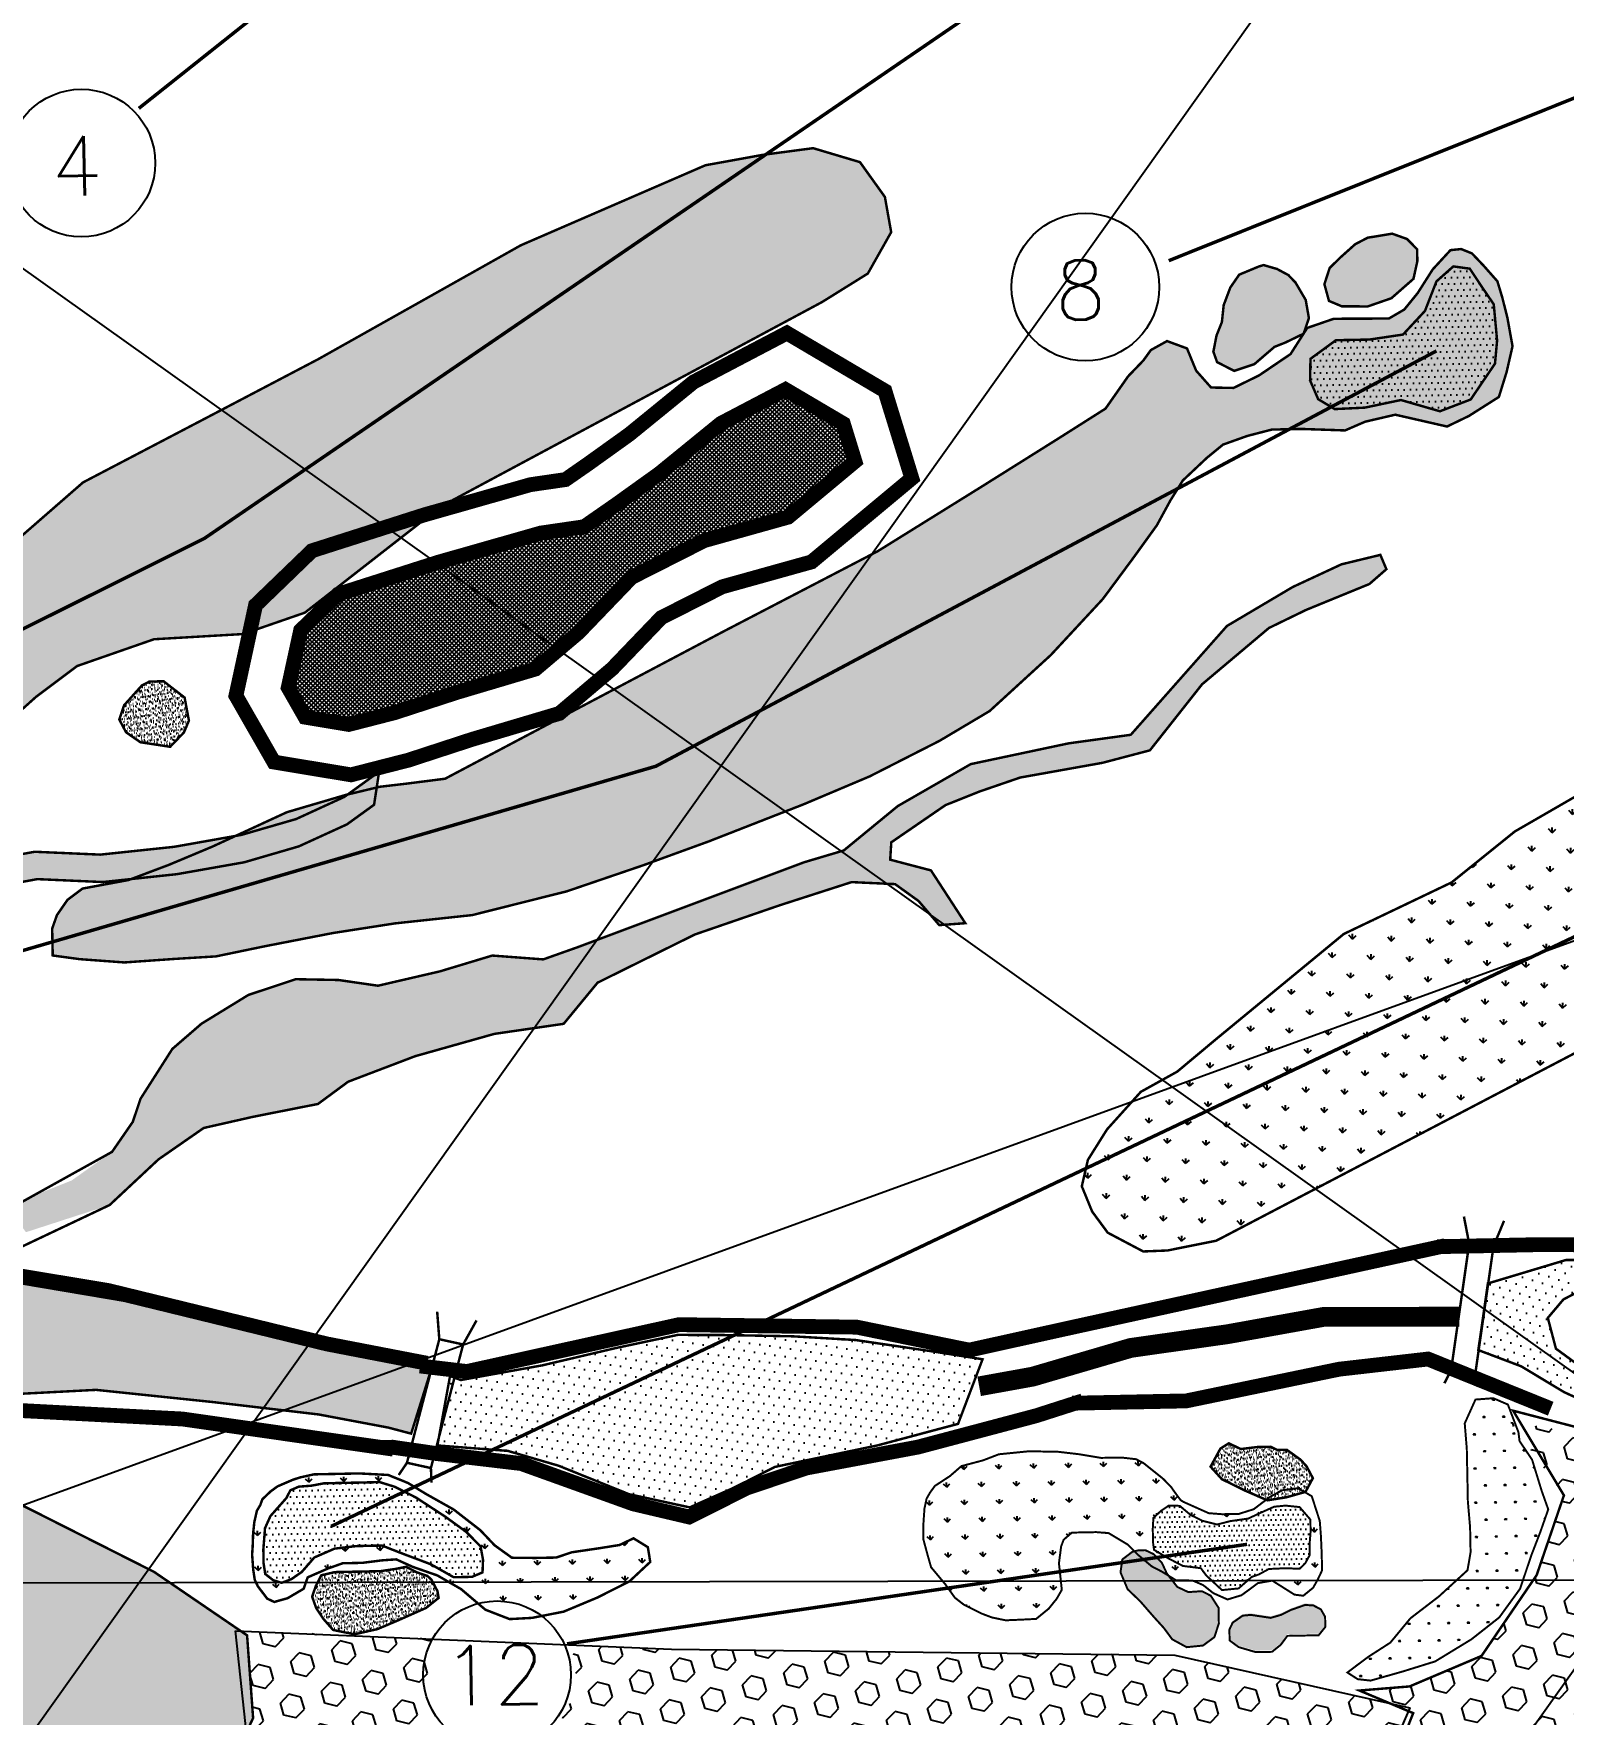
# Model space of a CAD drawing. Header units: millimetres. Extents: x -223 to 5526, y -1450 to 1963.
# Drawn here: x 477.8 to 728.7, y -119.1 to 156.6 of the extents above; entities that cross this region are included whole.
import ezdxf

# ---------------------------------------------------------------- set-up
doc = ezdxf.new("R2010")
doc.units = ezdxf.units.MM
doc.header["$MEASUREMENT"] = 0
doc.layers.get('0').update_dxf_attribs({"linetype": 'CONTINUOUS'})
for name, color, linetype in [('bunkers', 40, 'CONTINUOUS'), ('DETAIL', 252, 'CONTINUOUS'), ('greens', 93, 'CONTINUOUS'), ('LO-GRID', 252, 'CONTINUOUS'), ('natural bed area', 30, 'CONTINUOUS'), ('Ponds', 4, 'CONTINUOUS'), ('Spray free zones', 191, 'CONTINUOUS'), ('Stream', 4, 'CONTINUOUS'), ('Text', 5, 'CONTINUOUS'), ('wetland area', 171, 'CONTINUOUS'), ('Wooden area', 107, 'CONTINUOUS')]:
    doc.layers.add(name, color=color, linetype=linetype)
doc.styles.add('ROMANS', font='romans.shx')
picture_1 = doc.add_image_def('image3.jpg', size_in_pixel=(1700, 2338))
picture_2 = doc.add_image_def('image6.jpg', size_in_pixel=(1700, 2338))
picture_3 = doc.add_image_def('image7.jpg', size_in_pixel=(1700, 2338))
pattern_1 = [(46.16293, (0.1475, -74.559), (-2.529933, 2.429262), [2.025, -4.05]), (166.16293, (0.1475, -74.559), (-0.838837, -3.405617), [2.025, -4.05]), (106.16293, (1.55, -73.0985), (-3.36877, -0.976355), [2.025, -4.05])]

msp = doc.modelspace()

# ---------------------------------------------------------------- hatches: boundary and pattern name
at = {"layer": 'bunkers'}
h = msp.add_hatch(dxfattribs=at)
h.set_pattern_fill('AR-SAND', color=256, scale=0.405, angle=1.1629, style=0)
h.set_pattern_definition([(38.66293, (115.74444, -274.2234), (-0.0413449, 0.7796851), [0, -0.6156, 0, -0.6885, 0, -0.658125]), (8.66293, (115.7444, -274.2234), (0.6934148, 1.1572807), [0, -0.3321, 0, -0.55485, 0, -0.212625]), (328.66293, (115.2464, -274.2335), (1.26092116, 0.0278887), [0, -0.2025, 0, -0.729, 0, -0.95175]), (318.66293, (115.2464, -274.2335), (1.2100163, 0.3800948), [0, -0.10125, 0, -0.4779, 0, -0.54675])])
h.paths.add_polyline_path([(683.17, 105.96), (686.13, 107.4), (687, 109.95), (686.48, 112.93), (684.81, 115.78), (683.63, 117.02), (681.77, 118.02), (679.57, 118.66), (678.77, 118.42), (675.57, 117.09), (674.11, 114.98), (673.02, 112.08), (672.73, 109.32), (671.85, 107.11), (671.33, 104.45), (671.94, 102.74), (674.74, 101.3), (678.05, 102.4), (681.34, 105.23)])
h.paths.add_polyline_path([(694.59, 122.08), (692.22, 119.96), (690.41, 118.19), (689.54, 115.53), (690.29, 112.78), (692.38, 111.9), (696.64, 111.87), (700.53, 113.22), (704.15, 116.4), (704.79, 119.29), (704.75, 121.25), (703.1, 122.94), (700.66, 123.81), (696.64, 123.15)])
h = msp.add_hatch(dxfattribs=at)
h.set_pattern_fill('AR-SAND', color=256, scale=0.405, angle=1.1629, style=0)
h.set_pattern_definition([(38.66293, (85.2839, -315.464), (-0.0413449, 0.7796851), [0, -0.6156, 0, -0.6885, 0, -0.658125]), (8.66293, (85.2839, -315.464), (0.6934148, 1.1572807), [0, -0.3321, 0, -0.55485, 0, -0.212625]), (328.66293, (84.7858, -315.4741), (1.26092116, 0.0278887), [0, -0.2025, 0, -0.729, 0, -0.95175]), (318.66293, (84.7858, -315.4741), (1.2100163, 0.3800948), [0, -0.10125, 0, -0.4779, 0, -0.54675])])
h.paths.add_polyline_path([(502.58, 47.7), (499.14, 50.37), (496.82, 50.33), (495.56, 49.67), (492.66, 46.44), (491.87, 44.1), (492.97, 42.01), (495.33, 40.37), (500.21, 39.62), (502.48, 41.99), (503.29, 43.91)])
h = msp.add_hatch(dxfattribs=at)
h.set_pattern_fill('AR-SAND', color=256, scale=0.405, angle=1.1629, style=0)
h.set_pattern_definition([(38.66293, (63.8489, -293.51415), (-0.0413449, 0.7796851), [0, -0.6156, 0, -0.6885, 0, -0.658125]), (8.66293, (63.8489, -293.5141), (0.6934148, 1.1572807), [0, -0.3321, 0, -0.55485, 0, -0.212625]), (328.66293, (63.3509, -293.52426), (1.26092116, 0.0278887), [0, -0.2025, 0, -0.729, 0, -0.95175]), (318.66293, (63.3509, -293.5243), (1.2100163, 0.3800948), [0, -0.10125, 0, -0.4779, 0, -0.54675])])
h.paths.add_polyline_path([(680.19, -84.01), (683.25, -83.53), (686.44, -82.63), (687.65, -80.38), (686.63, -78.45), (685.63, -77.35), (683.37, -75.72), (681.83, -75.76), (680.71, -75.22), (678.61, -75.26), (675.83, -75.6), (673.86, -74.66), (672.48, -75.53), (670.87, -78.49), (672.72, -80.54), (676.53, -82.42)])
h = msp.add_hatch(dxfattribs=at)
h.set_pattern_fill('AR-SAND', color=256, scale=0.324, angle=1.1629, style=0)
h.set_pattern_definition([(38.66293, (186.3752, -253.15573), (-0.03307594, 0.6237481), [0, -0.49248, 0, -0.5508, 0, -0.5265]), (8.66293, (186.3752, -253.1557), (0.5547318, 0.9258246), [0, -0.26568, 0, -0.44388, 0, -0.1701]), (328.66293, (185.97677, -253.1638), (1.0087369, 0.02231095), [0, -0.162, 0, -0.5832, 0, -0.7614]), (318.66293, (185.9768, -253.1638), (0.968013, 0.3040758), [0, -0.081, 0, -0.38232, 0, -0.4374])])
h.paths.add_polyline_path([(667.22, -99.07), (665.41, -98.22), (663.7, -96.02), (662.88, -94.26), (661.51, -92.83), (660.16, -92.19), (659.04, -92.21), (658.04, -92.46), (656.39, -93.72), (656.1, -95.84), (657.27, -98.61), (659.32, -100.57), (661.61, -103.2), (663.21, -104.96), (664.58, -106.82), (666.95, -108.11), (669.63, -107.84), (671.5, -106.46), (672.23, -104.21), (672.18, -101.65), (670.91, -99.67), (669.45, -98.92)])
h.paths.add_polyline_path([(682.36, -102.56), (680.69, -103.04), (677.45, -102.55), (676.11, -102.69), (674.46, -103.83), (673.92, -104.96), (673.96, -106.74), (675.43, -107.83), (678.24, -108.67), (680.92, -108.61), (682.35, -107.47), (683.43, -105.99), (685.55, -105.95), (688.57, -105.89), (689.65, -104.53), (689.62, -102.86), (688.93, -101.65), (687.68, -101), (686.34, -100.92), (684.02, -101.75)])
h = msp.add_hatch(dxfattribs=at)
h.set_pattern_fill('AR-SAND', color=256, scale=0.405, angle=1.1629, style=0)
h.set_pattern_definition([(38.66293, (64.9398, -312.2219), (-0.0413449, 0.7796851), [0, -0.6156, 0, -0.6885, 0, -0.658125]), (8.66293, (64.9398, -312.2219), (0.6934148, 1.1572807), [0, -0.3321, 0, -0.55485, 0, -0.212625]), (328.66293, (64.4417, -312.232), (1.2609212, 0.0278887), [0, -0.2025, 0, -0.729, 0, -0.95175]), (318.66293, (64.4417, -312.232), (1.2100163, 0.3800948), [0, -0.10125, 0, -0.4779, 0, -0.54675])])
h.paths.add_polyline_path([(537.36, -103.81), (542.22, -101.65), (544.25, -100.03), (544.07, -98.93), (543.08, -97.05), (542.43, -96.43), (540.68, -95.83), (538.92, -94.92), (537.18, -95.27), (534.66, -95.64), (530.54, -95.72), (527.22, -95.79), (525.01, -96.31), (524.1, -98.07), (523.5, -99.82), (524.17, -101.7), (525.31, -103.42), (526.94, -105.28), (530.43, -106), (534.22, -105.14)])
at = {"layer": 'greens'}
h = msp.add_hatch(dxfattribs=at)
h.set_pattern_fill('GRASS', color=256, scale=4.05, angle=1.1629, style=0)
h.set_pattern_definition([(91.16293, (85.284, -315.464), (-2.921315, 2.805071), [0.759375, -4.96819]), (46.1629, (85.284, -315.464), (-2.921315, 2.80507), [0.759375, -3.290625]), (136.1629, (85.284, -315.464), (-2.80507, -2.921315), [0.759375, -3.290625])])
h.paths.add_polyline_path([(261.16, -38.37), (258.98, -37.5), (255, -35.98), (251.94, -35.63), (249.38, -35.75), (247.46, -36.9), (245.36, -38.81), (244.98, -44.01), (246.44, -51.11), (249.68, -57.41), (254.42, -62.24), (258.65, -64.17), (261.68, -64.18), (265.51, -61.7), (269.24, -57.59), (272.73, -49.76), (274.51, -41.74), (277.17, -33.9), (283.17, -28.19), (294.29, -25.17), (300.2, -23.31), (311.37, -22.73), (323.3, -20.86), (344.6, -15.08), (364.01, -3.98), (389.7, 5.46), (412.67, 17.07), (434.05, 19.29), (450.93, 23.2), (457.02, 29.99), (470.32, 40.74), (478.17, 47.78), (484.97, 52.88), (497.57, 57.27), (512.17, 58.12), (522.31, 61.63), (544.74, 79.12), (607.14, 112.59), (614.65, 117.27), (618.48, 124.06), (617.45, 129.84), (613.36, 135.55), (605.68, 137.84), (597.45, 136.75), (588.02, 135.04), (557.74, 121.91), (524.52, 103.23), (506.99, 94.03), (485.92, 83), (460.28, 60.63), (448.64, 47.74), (434.52, 44), (418.35, 46.74), (410.95, 51.96), (403.65, 52.58), (378.62, 37.88), (353.15, 19.66), (334.08, 8.93), (319.14, -2.75), (303.64, -10.65), (290.94, -15.88), (280.99, -16.8), (276.13, -16.62), (272.13, -17.42), (269.06, -23.34), (269.59, -28.88), (269.76, -31.95), (268.66, -35.33), (266.25, -37.7), (262.9, -37.77)])
h = msp.add_hatch(dxfattribs=at)
h.set_pattern_fill('GRASS', color=256, scale=4.05, angle=1.1629, style=0)
h.set_pattern_definition([(91.16293, (115.7444, -274.2234), (-2.921315, 2.805071), [0.759375, -4.96819]), (46.1629, (115.7444, -274.2234), (-2.921315, 2.80507), [0.759375, -3.290625]), (136.1629, (115.7444, -274.2234), (-2.80507, -2.921315), [0.759375, -3.290625])])
h.paths.add_polyline_path([(710.22, 121.11), (707.31, 117.95), (704.85, 114.08), (702.64, 111.36), (700.12, 109.89), (691.08, 109.85), (686.73, 108.35), (683.99, 104.06), (678.83, 100.56), (674.63, 98.5), (670.95, 98.57), (668.5, 101.34), (667.01, 104.98), (663.73, 106.19), (661.08, 104.72), (659.84, 103), (657.35, 100.41), (653.64, 95.11), (645.82, 90.15), (633.26, 82.27), (616.24, 71.69), (591.1, 58.61), (545.3, 34.38), (538.85, 33.56), (534.59, 33.06), (528.96, 31.71), (519.36, 28.89), (507.2, 23.27), (499.95, 20.23), (493.38, 17.76), (485.83, 16.36), (483.38, 14.52), (481.64, 12.01), (480.86, 9.79), (480.95, 5.38), (485.37, 4.78), (492.69, 4.24), (500.96, 4.82), (507.71, 5.23), (515.81, 6.91), (526.94, 9.07), (537.11, 10.65), (549.77, 12.01), (565.28, 15.91), (577.74, 20.16), (588.56, 24.1), (604.13, 30.19), (614.98, 34.78), (626.41, 40.6), (634.62, 45.48), (644.67, 54.68), (653.19, 63.86), (658.24, 70.67), (662.05, 75.95), (664.27, 80.02), (666.32, 83.32), (670.27, 87.04), (672.91, 89.2), (676.91, 90.63), (680.92, 91.67), (685.91, 91.77), (692.93, 91.53), (696.22, 92.96), (701.17, 94.11), (705.42, 93.14), (709.66, 92.17), (713.24, 93.9), (718.16, 97.02), (719.43, 101.11), (720.4, 105.35), (719.56, 110.01), (718.73, 113.31), (717.92, 116), (715.65, 118.57), (713.74, 120.58), (711.96, 121.29)])
h = msp.add_hatch(dxfattribs=at)
h.set_pattern_fill('DOTS', color=256, scale=16.2, angle=1.1629, style=0)
h.set_pattern_definition([(1.16293, (115.7444, -274.2234), (0.4855965, 1.022566), [0, -1.0125])])
h.paths.add_polyline_path([(702.44, 107.26), (696.94, 106.44), (691.43, 106.33), (687.26, 103.28), (687.19, 99.74), (688.52, 96.66), (691.24, 95.03), (696.18, 95.27), (702.09, 96.52), (708.49, 94.67), (713.54, 96.61), (717.52, 102.48), (717.87, 106.3), (717.32, 112.22), (715.43, 115), (713.39, 118.07), (710.69, 118.44), (707.92, 115.98), (706.04, 111.14)])
h = msp.add_hatch(dxfattribs=at)
h.set_pattern_fill('GRASS', color=256, scale=4.5, angle=-2.9107, style=0)
h.set_pattern_definition([(87.08934, (63.8343, -294.4242), (-3.016298, 3.339453), [0.84375, -5.52021]), (42.08934, (63.8343, -294.424), (-3.016298, 3.339453), [0.84375, -3.65625]), (132.08934, (63.8343, -294.424), (-3.339453, -3.016298), [0.84375, -3.65625])])
h.paths.add_polyline_path([(738.38, 35.89), (720.78, 25.73), (710.41, 17.37), (692.72, 8.91), (671.83, -8.3), (665.41, -13.67), (659.43, -16.99), (653.89, -23.15), (650.75, -28.15), (649.75, -32.49), (651.45, -36.64), (654, -40.1), (659.83, -43.18), (663.82, -43.02), (671.82, -41.41), (739.7, -5.89), (748.23, -0.51), (758.95, 7.46), (768.97, 15.63), (779.02, 27.85), (790.22, 43.03), (804.91, 70.74), (810.51, 82.06), (811.47, 91.95), (809.37, 98.77), (806.9, 103.34), (802.04, 106.12), (794.76, 105.48), (788.93, 101.02), (782.68, 92.7), (761.48, 59.25), (753.08, 51.87), (745.85, 43.25)])
h = msp.add_hatch(dxfattribs=at)
h.set_pattern_fill('GRASS', color=256, scale=4.05, angle=1.1629, style=0)
h.set_pattern_definition([(91.16293, (0.1475, -74.5592), (-2.921315, 2.805071), [0.759375, -4.96819]), (46.1629, (0.1475, -74.559), (-2.921315, 2.80507), [0.759375, -3.290625]), (136.1629, (0.1475, -74.559), (-2.80507, -2.921315), [0.759375, -3.290625])])
h.paths.add_polyline_path([(661.39, -88.7), (661.49, -86.9), (662.76, -85.72), (663.97, -84.91), (665.34, -84.88), (665.85, -84.95), (667.6, -86.42), (669.56, -87.38), (671.94, -87.98), (674.09, -87.43), (677.03, -87.01), (679.45, -85.89), (681.3, -85.06), (683.17, -84.88), (685.47, -85.12), (687.24, -87.17), (687.28, -89.11), (687.11, -91.26), (687.14, -92.99), (686.38, -94.37), (685.46, -95.25), (683.23, -95.15), (680.43, -95.28), (678.8, -96.17), (677.65, -96.56), (675.46, -98.47), (672.74, -98.74), (670.17, -96.35), (669.28, -95.15), (666.33, -94.78), (663.93, -93.53), (662.47, -92.66), (661.44, -92.76), (662.88, -94.26), (663.7, -96.02), (663.97, -96.38), (665.24, -97.15), (667.91, -97.17), (669.65, -97.92), (671.33, -99.25), (673.65, -100.28), (675.94, -99.59), (677.35, -98.56), (678.63, -97.6), (680.99, -97.19), (684.64, -99.49), (686.08, -99.67), (687.7, -98.35), (688.47, -96.97), (689.16, -95.51), (689.1, -92.79), (688.97, -89.84), (688.78, -87.4), (688.09, -85.26), (687.47, -83.34), (686.32, -82.66), (683.25, -83.53), (680.19, -84.01), (679.98, -83.92), (677.95, -85.47), (675.52, -86.24), (672.72, -86.29), (670.56, -86.12), (666.42, -84.27), (665.98, -84), (665.32, -83.13), (664.38, -81.81), (663.11, -80.5), (661.75, -79.4), (659.88, -77.91), (658.67, -77.27), (656.24, -76.99), (652.87, -77.05), (649.38, -76.46), (645.79, -76.04), (641.04, -75.97), (636.14, -76.46), (633.57, -77.45), (630, -78.4), (628.11, -80.04), (625.65, -81.65), (624.83, -82.78), (624.29, -83.74), (623.94, -85.36), (623.77, -87.82), (623.77, -90.45), (624.43, -92.89), (625.03, -95), (626.09, -96.27), (646.01, -94.29), (646.36, -91.57), (646.77, -90.48), (648.12, -89.31), (650.2, -89.27), (652.14, -89.23), (654.16, -89.4), (657.29, -91.28), (658.38, -92.38), (659.04, -92.21), (660.16, -92.19), (661.37, -92.77), (662.47, -92.66), (661.6, -92.14), (661.43, -90.92)])
h.paths.add_polyline_path([(645.62, -100.18), (646.47, -98.7), (646, -94.29), (626.09, -96.27), (627.32, -97.74), (628.93, -99.99), (630.41, -101.14), (633.28, -102.58), (635.03, -103.24), (637.26, -103.7), (639.85, -103.59), (642.26, -103.47), (644.32, -101.79)])
h = msp.add_hatch(dxfattribs=at)
h.set_pattern_fill('GRASS', color=256, scale=4.05, angle=1.163, style=0)
h.paths.add_polyline_path([(578.96, -94.12), (578.57, -91.7), (576.22, -90.25), (573.93, -91.34), (570.7, -91.86), (566.08, -92.54), (563.55, -93.4), (560.08, -93.47), (556.26, -93.43), (553.44, -91.4), (551.08, -88.91), (546.73, -85.53), (542.16, -82.96), (540.28, -81.81), (538.62, -82.59), (540.56, -83.57), (545.36, -86.71), (548.77, -89.19), (551.13, -91.57), (551.53, -93.76), (551.45, -95.84), (549.73, -96.57), (546.72, -96.63), (542.98, -94.51), (538.31, -92.75), (534.93, -91.43), (530.76, -91.52), (527.18, -91.94), (523.86, -93.39), (521.13, -96.55), (517.93, -97.76), (515.81, -96.1), (515.54, -94.37), (515.5, -92.06), (515.77, -88.58), (516.66, -86.6), (519.26, -83.66), (520.2, -81.85), (523.39, -81.61), (525.46, -81.22), (528.35, -81.16), (531.13, -81.1), (534.6, -81.03), (537.05, -81.79), (538.62, -82.59), (540.28, -81.81), (539.23, -81.17), (535.97, -79.85), (531.22, -79.6), (526.94, -79.69), (523.81, -79.75), (521.51, -80.26), (520.36, -80.63), (517.83, -81.72), (516.69, -82.55), (515.33, -83.85), (515, -84.78), (514.44, -85.72), (514.02, -87.58), (513.82, -89.43), (513.75, -91.52), (513.66, -92.91), (513.83, -95.33), (514.09, -97.06), (514.58, -98.09), (516.12, -100.14), (517.29, -100.69), (519.48, -100.07), (522.11, -98.52), (522.77, -96.65), (526.09, -95.2), (528.51, -94.34), (531.75, -94.27), (534.98, -93.86), (537.29, -93.7), (539.98, -94.92), (544.05, -96.34), (547.92, -98.57), (550.72, -100.94, -0.231329), (561.16, -102.99), (564.78, -102.27), (570.28, -99.97), (575.55, -97.31)])
h = msp.add_hatch(dxfattribs=at)
h.set_pattern_fill('DOTS', color=256, scale=16.2, angle=1.1629, style=0)
h.set_pattern_definition([(1.16293, (65.3914, -314.473), (0.4855965, 1.022566), [0, -1.0125])])
h.paths.add_polyline_path([(530.76, -91.52), (534.93, -91.43), (538.31, -92.75), (542.98, -94.51), (546.72, -96.63), (549.73, -96.57), (551.45, -95.84), (551.53, -93.76), (551.13, -91.57), (548.77, -89.19), (545.36, -86.71), (540.56, -83.57), (537.05, -81.79), (534.6, -81.03), (531.13, -81.1), (528.35, -81.16), (525.46, -81.22), (523.39, -81.61), (521.31, -81.77), (519.93, -82.37), (519.26, -83.66), (516.66, -86.6), (515.77, -88.58), (515.5, -92.06), (515.54, -94.37), (515.81, -96.1), (517.1, -97.11), (518.5, -97.55), (520.11, -96.94), (521.82, -95.75), (523.86, -93.39), (527.18, -91.94)])
h = msp.add_hatch(dxfattribs=at)
h.set_pattern_fill('DOTS', color=256, scale=12.96, angle=1.1629, style=0)
h.set_pattern_definition([(1.16293, (178.5767, -251.3593), (0.3884772, 0.8180528), [0, -0.81])])
h.paths.add_polyline_path([(669.28, -95.15), (670.17, -96.35), (672.74, -98.74), (675.46, -98.47), (677.65, -96.56), (678.8, -96.17), (680.43, -95.28), (683.23, -95.15), (685.46, -95.25), (686.38, -94.37), (687.14, -92.99), (687.11, -91.26), (687.28, -89.11), (687.24, -87.17), (685.47, -85.12), (683.17, -84.88), (681.3, -85.06), (679.45, -85.89), (677.03, -87.01), (674.09, -87.43), (671.94, -87.98), (669.56, -87.38), (667.6, -86.42), (665.85, -84.95), (665.34, -84.88), (663.97, -84.91), (662.76, -85.72), (661.49, -86.9), (661.39, -88.7), (661.43, -90.92), (661.6, -92.14), (663.93, -93.53), (666.33, -94.78)])
at = {"layer": 'natural bed area'}
h = msp.add_hatch(dxfattribs=at)
h.set_pattern_fill('ANSI37', color=256, scale=4.05, angle=1.1629, style=0)
h.set_pattern_definition([(46.16293, (85.2839, -315.464), (-0.3651643, 0.35063384), []), (136.16293, (85.2839, -315.464), (-0.35063384, -0.3651643), [])])
h.paths.add_polyline_path([(568.13, 75.73), (561.01, 74.69), (544.15, 69.89), (527.75, 64.65), (521.62, 58.73), (519.58, 49.33), (522.35, 44.48), (529.52, 43.29), (537.07, 45.23), (547.26, 48.55), (560.13, 52.38), (567.15, 58.32), (575.89, 67.41), (587.81, 73.45), (601.57, 77.3), (612.54, 86.44), (610.63, 92.64), (601.14, 98.24), (590.55, 92.68), (580.45, 84.45), (573.41, 79.4)])
at = {"layer": 'Ponds'}
h = msp.add_hatch(dxfattribs=at)
h.set_pattern_fill('DOTS', color=256, scale=24.3, angle=46.1629, style=0)
h.set_pattern_definition([(46.16293, (85.2839, -315.464), (-0.569542, 1.599648), [0, -1.51875])])
h.paths.add_polyline_path([(398.84, -42.3), (395.26, -44.17), (392.31, -46.95), (389.08, -51.23), (390.37, -55.72), (394.32, -57.15), (401.95, -61.81), (417.95, -62.69), (435.78, -65.04), (451.17, -65.63), (472.3, -66.71), (488.06, -65.89), (507.23, -67.89), (524.54, -69.92), (536, -72.08), (539.74, -73.07), (542.99, -62.65), (530.71, -59.98), (503.47, -53.1), (475.48, -48.36), (451.74, -43.8), (432.57, -41.53), (420.76, -40.14), (411.16, -39.87), (402.52, -41.45)])
h = msp.add_hatch(dxfattribs=at)
h.set_pattern_fill('DOTS', color=256, scale=24.3, angle=46.1629, style=0)
h.set_pattern_definition([(46.16293, (95.9092, -289.4424), (-0.5695422, 1.599648), [0, -1.51875])])
h.paths.add_polyline_path([(716.36, -48.43), (714.79, -59.36), (721.81, -62.02), (728.86, -66.26), (740.4, -71.57), (752.14, -74.92), (766.71, -75.7), (785.22, -75.87), (793.93, -76.44), (807.66, -78.27), (816.75, -80.77), (824.97, -75.24), (828.67, -69.52), (841.99, -61.95), (849.66, -61.8), (849.46, -51.88), (826.86, -50.31), (802.46, -49), (777.81, -46.34), (756.55, -44.52), (745.72, -44.51), (729.17, -44.58)])
h.paths.add_polyline_path([(728.75, -51.05), (726.19, -54.08), (727.52, -59.13), (731.25, -61.86), (735.79, -61.07), (739.25, -58.72), (744.4, -53.54), (739.59, -49.43), (731.88, -49.41)], flags=16)
h = msp.add_hatch(dxfattribs=at)
h.set_pattern_fill('DOTS', color=256, scale=24.3, angle=55.2211, style=0)
h.set_pattern_definition([(55.2211, (129.8094, -384.925), (-0.8142832, 1.4900318), [0, -1.51875])])
h.paths.add_polyline_path([(546.12, -63.61), (544.05, -75.01), (555.58, -75.9), (563.94, -78.34), (575.49, -83.01), (585.44, -85.17), (592.92, -81.84), (599.41, -78.53), (616.24, -75), (629.45, -71.47), (633.47, -60.87), (625.67, -59.64), (612.63, -57.71), (602.3, -57.1), (591.55, -56.9), (583.47, -56.87), (573.31, -59.03), (561.29, -61.86), (551.56, -63.61), (547.89, -64.28)])
at = {"layer": 'wetland area'}
h = msp.add_hatch(dxfattribs=at)
h.set_pattern_fill('SWAMP', color=256, scale=4.05, angle=1.1629, style=0)
h.set_pattern_definition([(1.16293, (25.5835, -294.553), (1.953398, 3.547779), [0.50625, -3.54375]), (91.16293, (25.8366, -294.5477), (-2.0957674, 3.465582), [0.253125, -6.76168]), (91.16293, (25.8998, -294.5464), (-2.0957674, 3.465582), [0.2025, -6.812306]), (91.16293, (25.7733, -294.549), (-2.0957674, 3.465582), [0.2025, -6.812306]), (61.16293, (25.963, -294.545), (-2.095767, 3.465582), [0.162, -3.888]), (121.16293, (25.71, -294.5503), (-4.049166, -0.082197), [0.162, -3.888])])
h.paths.add_polyline_path([(570.32, 0.92), (586.29, 8.83), (600.2, 13.62), (611.99, 17.42), (619.12, 17.09), (622.97, 14.32), (626.37, 10.36), (630.64, 10.68), (625.01, 19.34), (618.32, 21.1), (618.5, 23.95), (627.4, 30.06), (633.05, 32.31), (639.65, 34.58), (653.13, 36.99), (660.92, 39.04), (669.48, 49.88), (680.45, 59.12), (686.56, 62.09), (696.92, 66.33), (699.71, 68.76), (698.72, 71.11), (692.34, 69.56), (684.35, 65.84), (673.56, 59.45), (657.78, 41.59), (647.6, 40.19), (631.53, 36.78), (619.57, 29.9), (610.7, 22.61), (604.18, 20.67), (567.02, 6.73), (561.41, 4.74), (553.05, 5.37), (544.48, 2.78), (534.3, 0.42), (527.81, 1.36), (520.81, 1.49), (513.05, -1.09), (505.34, -5.82), (500.57, -9.95), (495.35, -18.13), (494.08, -21.92), (490.68, -26.84), (484.04, -31.54), (473.36, -35.8), (476.57, -40.02), (490.29, -35.56), (498.29, -28.08), (505.72, -22.92), (513.84, -21.08), (524.46, -18.98), (529.41, -15.33), (540.41, -11.14), (553.4, -7.48), (564.76, -5.83)])
h = msp.add_hatch(dxfattribs=at)
h.set_pattern_fill('SWAMP', color=256, scale=2.835, angle=1.1629, style=0)
h.set_pattern_definition([(1.16293, (85.2839, -315.464), (1.367379, 2.483445), [0.354375, -2.480625]), (91.16293, (85.461, -315.4604), (-1.4670372, 2.4259074), [0.177188, -4.733177]), (91.16293, (85.5053, -315.4595), (-1.4670372, 2.4259074), [0.14175, -4.768614]), (91.16293, (85.4167, -315.4613), (-1.4670372, 2.4259074), [0.14175, -4.768614]), (61.16293, (85.5496, -315.4586), (-1.467037, 2.425907), [0.1134, -2.7216]), (121.16293, (85.3725, -315.4622), (-2.834416, -0.057538), [0.1134, -2.7216])])
h.paths.add_polyline_path([(456.59, 11.92), (466.45, 15.71), (478.42, 17.91), (489.18, 17.43), (501.29, 18.72), (512.35, 20.67), (521.31, 23.28), (529.22, 26.9), (533.66, 30.11), (534.49, 35.53), (528.78, 31.4), (520.88, 27.77), (511.91, 25.17), (500.86, 23.21), (488.75, 21.93), (477.99, 22.4), (466.01, 20.2), (456.15, 16.42), (447.45, 10.18), (438.73, 4.48), (430, -0.38), (421.48, -2.21), (413.29, -6.79), (411.09, -13.67), (404.93, -18.49), (395.66, -24.93), (386.68, -29.81), (374.34, -39.13), (363.31, -50.93), (363.74, -55.43), (374.78, -43.63), (387.12, -34.3), (396.1, -29.43), (405.36, -22.98), (411.53, -18.16), (413.73, -11.28), (421.92, -6.7), (430.44, -4.88), (439.17, -0.01), (447.88, 5.68)])
h = msp.add_hatch(dxfattribs=at)
h.set_pattern_fill('SWAMP', color=256, scale=3.24, angle=1.1629, style=0)
h.set_pattern_definition([(1.1629, (198.9726, -246.4413), (1.562719, 2.838223), [0.405, -2.835]), (91.16293, (199.175, -246.4372), (-1.676614, 2.7724656), [0.2025, -5.409345]), (91.16293, (199.2257, -246.4361), (-1.676614, 2.7724656), [0.162, -5.449845]), (91.16293, (199.1245, -246.4382), (-1.676614, 2.7724656), [0.162, -5.449845]), (61.1629, (199.2763, -246.435), (-1.676614, 2.772466), [0.1296, -3.1104]), (121.1629, (199.0738, -246.4392), (-3.239333, -0.065757), [0.1296, -3.1104])])
h.paths.add_polyline_path([(714.32, -67.48), (712.56, -71.39), (712.9, -75.58), (712.99, -79.92), (713.07, -84.13), (713.44, -88.46), (713.52, -92.52), (713.02, -95.48), (708.34, -99.77), (703.65, -103.37), (700.36, -107.36), (696.76, -109.68), (694.83, -111.12), (693.31, -112.27), (695.01, -113.36), (697.12, -113.59), (702.42, -112.09), (707.72, -110.44), (713.67, -106.81), (718.23, -103.22), (721.64, -98.52), (723.49, -93.02), (724.96, -89.21), (726.26, -85.5), (725.19, -82.49), (723.61, -77.35), (721.55, -74.29), (721.37, -72.84), (719.64, -68.3), (717.25, -67.26)])
at = {"layer": 'Wooden area'}
h = msp.add_hatch(dxfattribs=at)
h.set_pattern_fill('HEX', color=256, scale=20, angle=-18.8419, style=0)
h.set_pattern_definition([(341.1581, (0.1475, -74.559), (1.39845, 4.09809), [2.5, -5]), (101.1581, (0.1475, -74.559), (-4.248274, -0.837952), [2.5, -5]), (41.1581, (2.5135, -75.3666), (-2.849825, 3.260138), [2.5, -5])])
edge = h.paths.add_edge_path()
edge.add_line((512.93, -124.21), (140.75, -121.44))
edge.add_line((140.75, -121.44), (135.08, -116))
edge.add_line((135.08, -116), (388.84, 148.52))
edge.add_line((388.84, 148.52), (392.66, 138.83))
edge.add_line((392.66, 138.83), (389.01, 104.73))
edge.add_line((389.01, 104.73), (378.84, 69.77))
edge.add_line((378.84, 69.77), (359.84, 41.87))
edge.add_line((359.84, 41.87), (336.88, 30.54))
edge.add_line((336.88, 30.54), (316.82, 19.28))
edge.add_line((316.82, 19.28), (286, 2.72))
edge.add_line((286, 2.72), (259.52, -13.74))
edge.add_line((259.52, -13.74), (235.4, -39.57))
edge.add_line((235.4, -39.57), (221.31, -59.41))
edge.add_line((221.31, -59.41), (220.1, -71.02))
edge.add_line((220.1, -71.02), (243.54, -80.21))
edge.add_line((243.54, -80.21), (273.62, -85.58))
edge.add_line((273.62, -85.58), (305.96, -84.13))
edge.add_line((305.96, -84.13), (327.04, -78.91))
edge.add_line((327.04, -78.91), (355.68, -72.34))
edge.add_line((355.68, -72.34), (380.33, -66.25))
edge.add_line((380.33, -66.25), (410.75, -68.43))
edge.add_line((410.75, -68.43), (434.48, -75.53))
edge.add_line((434.48, -75.53), (474.44, -84.07))
edge.add_line((474.44, -84.07), (497.58, -95.76))
edge.add_line((497.58, -95.76), (512.83, -106.17))
edge.add_line((512.83, -106.17), (513.82, -119.74))
edge.add_line((513.82, -119.74), (511.3, -125.04))
h = msp.add_hatch(dxfattribs=at)
h.set_pattern_fill('HEX', color=256, scale=16.2, angle=46.1629, style=0)
h.set_pattern_definition(pattern_1)
h.paths.add_polyline_path([(765.42, -94.3), (770.42, -91.62), (753.46, -79.55), (718.75, -128.28), (750.25, -133.63), (751.69, -121.26), (755.94, -108.8)])
h.paths.add_polyline_path([(800.8, -83.42), (812.46, -84.97), (794.59, -77.13), (767.31, -76.51), (756.31, -75.56), (753.46, -79.55), (770.42, -91.62), (776.92, -88.14)])
h.paths.add_polyline_path([(753.46, -79.55), (746.68, -74.72), (738.58, -74.01), (720.06, -71.17), (728.83, -83.2), (724.36, -96.28), (715.32, -109.54), (703.51, -114.55), (695.28, -115.22), (700.31, -117.33), (703.56, -118.06), (703.32, -118.6), (704.11, -118.93), (701.56, -125.36), (718.75, -128.28)])
h.paths.add_polyline_path([(756.31, -75.56), (746.68, -74.72), (753.46, -79.55)])
h = msp.add_hatch(dxfattribs=at)
h.set_pattern_fill('HEX', color=256, scale=16.2, angle=46.1629, style=0)
h.set_pattern_definition(pattern_1)
h.paths.add_polyline_path([(543.21, -108.66, -0.041875), (544.02, -106.81), (511.75, -105.43), (512.83, -106.17), (513.82, -119.74), (512.71, -122.09), (512.93, -124.21), (551.77, -124.33, -0.439913)])
h = msp.add_hatch(dxfattribs=at)
h.set_pattern_fill('HEX', color=256, scale=16.2, angle=46.1629, style=0)
h.set_pattern_definition(pattern_1)
h.paths.add_polyline_path([(700.6, -124.82), (703.56, -118.06), (665.03, -109.44), (582.45, -108.45), (567.07, -107.79), (565.85, -107.93, -0.182727), (566.13, -116.49, -0.257084), (557.5, -124.35)])

# ---------------------------------------------------------------- linework, layer by layer
at = {"layer": 'bunkers', "flags": 128}
for points, const_width in [([(700.66, 123.81), (696.64, 123.15), (694.59, 122.08), (692.22, 119.96), (690.41, 118.19), (689.54, 115.53), (690.29, 112.78), (692.38, 111.9), (696.64, 111.87), (700.53, 113.22), (704.15, 116.4), (704.79, 119.29), (704.75, 121.25), (703.1, 122.94)], 0.405), ([(678.77, 118.42), (675.57, 117.09), (674.11, 114.98), (673.02, 112.08), (672.73, 109.32), (671.85, 107.11), (671.33, 104.45), (671.94, 102.74), (674.74, 101.3), (678.05, 102.4), (681.34, 105.23), (683.17, 105.96), (686.13, 107.4), (687, 109.95), (686.48, 112.93), (684.81, 115.78), (683.63, 117.02), (681.77, 118.02), (679.57, 118.66)], 0.405), ([(495.56, 49.67), (492.66, 46.44), (491.87, 44.1), (492.97, 42.01), (495.33, 40.37), (500.21, 39.62), (502.48, 41.99), (503.29, 43.91), (502.58, 47.7), (499.14, 50.37), (496.82, 50.33)], 0.405), ([(680.71, -75.22), (678.61, -75.26), (675.83, -75.6), (673.86, -74.66), (672.48, -75.53), (670.87, -78.49), (672.72, -80.54), (676.53, -82.42), (680.19, -84.01), (683.25, -83.53), (686.44, -82.63), (687.65, -80.38), (686.63, -78.45), (685.63, -77.35), (683.37, -75.72), (681.83, -75.76)], 0.405), ([(658.04, -92.46), (656.39, -93.72), (656.1, -95.84), (657.27, -98.61), (659.32, -100.57), (661.61, -103.2), (663.21, -104.96), (664.58, -106.82), (666.95, -108.11), (669.63, -107.84), (671.5, -106.46), (672.23, -104.21), (672.18, -101.65), (670.91, -99.67), (669.45, -98.92), (667.22, -99.07), (665.41, -98.22), (663.7, -96.02), (662.88, -94.26), (661.51, -92.83), (660.16, -92.19), (659.04, -92.21)], 0.324), ([(534.66, -95.64), (530.54, -95.72), (527.22, -95.79), (525.01, -96.31), (524.1, -98.07), (523.5, -99.82), (524.17, -101.7), (525.31, -103.42), (526.94, -105.28), (530.43, -106), (534.22, -105.14), (537.36, -103.81), (542.22, -101.65), (544.25, -100.03), (544.07, -98.93), (543.08, -97.05), (542.43, -96.43), (540.68, -95.83), (538.92, -94.92), (537.18, -95.27)], 0.405), ([(686.38, -101.18), (684.05, -102), (682.39, -102.82), (680.73, -103.3), (677.48, -102.81), (676.14, -102.94), (674.49, -104.09), (673.96, -105.22), (673.99, -107), (675.47, -108.09), (678.28, -108.92), (680.95, -108.87), (682.38, -107.72), (683.47, -106.25), (685.59, -106.21), (688.6, -106.15), (689.69, -104.79), (689.66, -103.12), (688.96, -101.9), (687.72, -101.26)], 0.324)]:
    msp.add_lwpolyline(points, close=True, dxfattribs=dict(at, const_width=const_width))
at = {"layer": 'DETAIL'}
for p, q in [((548.27, -58.44), (550.47, -54.49)), ((544.33, -57.58), (548.27, -58.44)), ((710.32, -62.67), (709.23, -64.77)), ((709.23, -64.77), (710.32, -62.67)), ((710.32, -62.66), (714.33, -63.07)), ((714.32, -63.07), (714.7, -65.41)), ((714.7, -65.41), (714.32, -63.07)), ((539.05, -77.86), (537.73, -79.82)), ((537.73, -79.82), (539.05, -77.86)), ((539.05, -77.85), (542.99, -78.72)), ((542.98, -78.72), (543.09, -81.08)), ((543.09, -81.08), (542.98, -78.72))]:
    msp.add_line(p, q, dxfattribs=at)
at = {"layer": 'DETAIL', "const_width": 0.405, "flags": 128}
for points in [[(712.43, -37.46), (713.29, -41.92), (710.32, -62.67), (709.23, -64.77)], [(719.01, -38.15), (717.28, -42.33), (714.32, -63.07), (714.7, -65.41)], [(713.29, -41.92), (717.28, -42.33)], [(544.01, -53.05), (544.36, -57.58), (539.05, -77.86), (537.73, -79.82)], [(550.47, -54.49), (548.27, -58.44), (542.98, -78.72), (543.09, -81.08)], [(544.36, -57.58), (548.27, -58.44)], [(710.35, -62.66), (714.33, -63.07)], [(539.08, -77.86), (542.99, -78.72)]]:
    msp.add_lwpolyline(points, dxfattribs=at)
at = {"layer": 'greens', "const_width": 0.405, "flags": 128}
for points in [[(470.32, 40.74), (478.17, 47.78), (484.97, 52.88), (497.57, 57.27), (512.17, 58.12), (522.31, 61.63), (544.74, 79.12), (607.14, 112.59), (614.65, 117.27), (618.48, 124.06), (617.45, 129.84), (613.36, 135.55), (605.68, 137.84), (597.45, 136.75), (588.02, 135.04), (557.74, 121.91), (524.52, 103.23), (506.99, 94.03), (485.92, 83), (460.28, 60.63)], [(738.38, 35.89), (720.78, 25.73), (710.41, 17.37), (692.72, 8.91), (671.83, -8.3), (665.41, -13.67), (659.43, -16.99), (653.89, -23.15), (650.75, -28.15), (649.75, -32.49), (651.45, -36.64), (654, -40.1), (659.83, -43.18), (663.82, -43.02), (671.82, -41.41), (739.7, -5.89)]]:
    msp.add_lwpolyline(points, dxfattribs=at)
at = {"layer": 'greens', "flags": 128}
for points, const_width in [([(710.22, 121.11), (707.31, 117.95), (704.85, 114.08), (702.64, 111.36), (700.12, 109.89), (691.08, 109.85), (686.73, 108.35), (683.99, 104.06), (678.83, 100.56), (674.63, 98.5), (670.95, 98.57), (668.5, 101.34), (667.01, 104.98), (663.73, 106.19), (661.08, 104.72), (659.84, 103), (657.35, 100.41), (653.64, 95.11), (645.82, 90.15), (633.26, 82.27), (616.24, 71.69), (591.1, 58.61), (545.3, 34.38), (538.85, 33.56), (534.59, 33.06), (528.96, 31.71), (519.36, 28.89), (507.2, 23.27), (499.95, 20.23), (493.38, 17.76), (485.83, 16.36), (483.38, 14.52), (481.64, 12.01), (480.86, 9.79), (480.95, 5.38), (485.37, 4.78), (492.69, 4.24), (500.96, 4.82), (507.71, 5.23), (515.81, 6.91), (526.94, 9.07), (537.11, 10.65), (549.77, 12.01), (565.28, 15.91), (577.74, 20.16), (588.56, 24.1), (604.13, 30.19), (614.98, 34.78), (626.41, 40.6), (634.62, 45.48), (644.67, 54.68), (653.19, 63.86), (658.24, 70.67), (662.05, 75.95), (664.27, 80.02), (666.32, 83.32), (670.27, 87.04), (672.91, 89.2), (676.91, 90.63), (680.92, 91.67), (685.91, 91.77), (692.93, 91.53), (696.22, 92.96), (701.17, 94.11), (705.42, 93.14), (709.66, 92.17), (713.24, 93.9), (718.16, 97.02), (719.43, 101.11), (720.4, 105.35), (719.56, 110.01), (718.73, 113.31), (717.92, 116), (715.65, 118.57), (713.74, 120.58), (711.96, 121.29)], 0.405), ([(710.69, 118.44), (707.92, 115.98), (706.04, 111.14), (702.44, 107.26), (696.94, 106.44), (691.43, 106.33), (687.26, 103.28), (687.19, 99.74), (688.52, 96.66), (691.24, 95.03), (696.18, 95.27), (702.09, 96.52), (708.49, 94.67), (713.54, 96.61), (717.52, 102.48), (717.87, 106.3), (717.32, 112.22), (715.43, 115), (713.39, 118.07)], 0.405), ([(666.42, -84.27), (670.56, -86.12), (672.72, -86.29), (675.52, -86.24), (677.95, -85.47), (680.57, -83.48), (682.63, -82.36), (685.22, -82.02), (687.47, -83.34), (688.09, -85.26), (688.78, -87.4), (688.97, -89.84), (689.1, -92.79), (689.16, -95.51), (688.47, -96.97), (687.7, -98.35), (686.08, -99.67), (684.64, -99.49), (680.99, -97.19), (678.63, -97.6), (677.35, -98.56), (675.94, -99.59), (673.65, -100.28), (671.33, -99.25), (669.65, -97.92), (667.91, -97.17), (665.24, -97.15), (662.84, -95.69), (661.24, -94.86), (658.9, -92.9), (657.29, -91.28), (654.16, -89.4), (652.14, -89.23), (650.2, -89.27), (648.12, -89.31), (646.77, -90.48), (646.36, -91.57), (646, -94.34), (646.47, -98.7), (645.62, -100.18), (644.32, -101.79), (642.26, -103.47), (639.85, -103.59), (637.26, -103.7), (635.03, -103.24), (633.28, -102.58), (630.41, -101.14), (628.93, -99.99), (627.32, -97.74), (625.03, -95), (624.43, -92.89), (623.77, -90.45), (623.77, -87.82), (623.94, -85.36), (624.29, -83.74), (624.83, -82.78), (625.65, -81.65), (628.11, -80.04), (630, -78.4), (633.57, -77.45), (636.14, -76.46), (641.04, -75.97), (645.79, -76.04), (649.38, -76.46), (652.87, -77.05), (656.24, -76.99), (658.67, -77.27), (659.88, -77.91), (661.75, -79.4), (663.11, -80.5), (664.38, -81.81), (665.32, -83.13), (665.98, -84)], 0.324), ([(520.36, -80.63), (517.83, -81.72), (516.69, -82.55), (515.33, -83.85), (515, -84.78), (514.44, -85.72), (514.02, -87.58), (513.82, -89.43), (513.75, -91.52), (513.66, -92.91), (513.83, -95.33), (514.09, -97.06), (514.58, -98.09), (516.12, -100.14), (517.29, -100.69), (519.48, -100.07), (522.11, -98.52), (522.77, -96.65), (526.09, -95.2), (528.51, -94.34), (531.75, -94.27), (534.98, -93.86), (537.29, -93.7), (539.98, -94.92), (544.05, -96.34), (547.92, -98.57), (551.92, -101.96), (555.89, -103.5), (559.59, -103.3), (564.78, -102.27), (570.28, -99.97), (575.55, -97.31), (578.96, -94.12), (578.57, -91.7), (576.22, -90.25), (573.93, -91.34), (570.7, -91.86), (566.08, -92.54), (563.55, -93.4), (560.08, -93.47), (556.26, -93.43), (553.44, -91.4), (551.08, -88.91), (546.73, -85.53), (542.16, -82.96), (539.23, -81.17), (535.97, -79.85), (531.22, -79.6), (526.94, -79.69), (523.81, -79.75), (521.51, -80.26)], 0.405), ([(519.26, -83.66), (516.66, -86.6), (515.77, -88.58), (515.5, -92.06), (515.54, -94.37), (515.81, -96.1), (517.1, -97.11), (518.5, -97.55), (520.11, -96.94), (521.82, -95.75), (523.86, -93.39), (527.18, -91.94), (530.76, -91.52), (534.93, -91.43), (538.31, -92.75), (542.98, -94.51), (546.72, -96.63), (549.73, -96.57), (551.45, -95.84), (551.53, -93.76), (551.13, -91.57), (548.77, -89.19), (545.36, -86.71), (540.56, -83.57), (537.05, -81.79), (534.6, -81.03), (531.13, -81.1), (528.35, -81.16), (525.46, -81.22), (523.39, -81.61), (521.31, -81.77), (519.93, -82.37)], 0.405), ([(665.85, -84.95), (667.6, -86.42), (669.56, -87.38), (671.94, -87.98), (674.09, -87.43), (677.03, -87.01), (679.45, -85.89), (681.3, -85.06), (683.17, -84.88), (685.47, -85.12), (687.24, -87.17), (687.28, -89.11), (687.11, -91.26), (687.14, -92.99), (686.38, -94.37), (685.46, -95.25), (683.23, -95.15), (680.43, -95.28), (678.8, -96.17), (677.65, -96.56), (675.46, -98.47), (672.74, -98.74), (670.17, -96.35), (669.28, -95.15), (666.33, -94.78), (663.93, -93.53), (661.6, -92.14), (661.43, -90.92), (661.39, -88.7), (661.49, -86.9), (662.76, -85.72), (663.97, -84.91), (665.34, -84.88)], 0.324)]:
    msp.add_lwpolyline(points, close=True, dxfattribs=dict(at, const_width=const_width))
at = {"layer": 'LO-GRID'}
for p, q in [((1651.58, 1526.25), (379.9, -259.31)), ((1814.48, 1410.23), (625.44, -259.31)), ((264.74, 268.52), (1005.87, -259.31))]:
    msp.add_line(p, q, dxfattribs=at)
at = {"layer": 'natural bed area', "const_width": 2.43, "flags": 128}
msp.add_lwpolyline([(568.13, 75.73), (561.01, 74.69), (544.15, 69.89), (527.75, 64.65), (521.62, 58.73), (519.58, 49.33), (522.35, 44.48), (529.52, 43.29), (537.07, 45.23), (547.26, 48.55), (560.13, 52.38), (567.15, 58.32), (575.89, 67.41), (587.81, 73.45), (601.57, 77.3), (612.54, 86.44), (610.63, 92.64), (601.14, 98.24), (590.55, 92.68), (580.45, 84.45), (573.41, 79.4)], close=True, dxfattribs=at)
at = {"layer": 'Ponds', "const_width": 0.405, "flags": 128}
for points in [[(716.36, -48.43), (714.79, -59.36), (721.81, -62.02), (728.86, -66.26), (740.4, -71.57), (752.14, -74.92), (766.71, -75.7), (785.22, -75.87), (793.93, -76.44), (807.66, -78.27), (816.75, -80.77), (824.97, -75.24), (828.67, -69.52), (841.99, -61.95), (849.66, -61.8), (849.46, -51.88), (826.86, -50.31), (802.46, -49), (777.81, -46.34), (756.55, -44.52), (745.72, -44.51), (729.17, -44.58)], [(728.75, -51.05), (726.19, -54.08), (727.52, -59.13), (731.25, -61.86), (735.79, -61.07), (739.25, -58.72), (744.4, -53.54), (739.59, -49.43), (731.88, -49.41)], [(546.12, -63.61), (544.05, -75.01), (555.58, -75.9), (563.94, -78.34), (575.49, -83.01), (585.44, -85.17), (592.92, -81.84), (599.41, -78.53), (616.24, -75), (629.45, -71.47), (633.47, -60.87), (625.67, -59.64), (612.63, -57.71), (602.3, -57.1), (591.55, -56.9), (583.47, -56.87), (573.31, -59.03), (561.29, -61.86), (551.56, -63.61), (547.89, -64.28)]]:
    msp.add_lwpolyline(points, close=True, dxfattribs=at)
msp.add_lwpolyline([(472.3, -66.71), (488.06, -65.89), (507.23, -67.89), (524.54, -69.92), (536, -72.08), (539.74, -73.07), (542.99, -62.65), (530.71, -59.98), (503.47, -53.1), (475.48, -48.36)], dxfattribs=at)
at = {"layer": 'Spray free zones', "const_width": 2.43, "flags": 128}
msp.add_lwpolyline([(565.07, 83.47), (559.31, 82.63), (541.81, 77.65), (523.48, 71.79), (514.22, 62.85), (511, 48), (517.23, 37.12), (529.88, 35.02), (539.33, 37.44), (549.67, 40.82), (564.06, 45.1), (572.7, 52.41), (580.77, 60.81), (590.76, 65.87), (605.42, 69.96), (621.87, 83.67), (617.45, 98.02), (601.38, 107.51), (586.06, 99.47), (575.53, 90.89), (568.74, 86.02)], close=True, dxfattribs=at)
for points in [[(161.24, -90.92), (173.92, -92.98), (189.29, -92.66), (205.61, -90.34), (229.31, -85.39), (260.8, -72.84), (288.77, -58.39), (309.46, -51.52), (327.28, -49.66), (357.54, -50.02), (378.75, -44.13), (393.1, -42.84), (411.39, -39.49), (439.15, -41.15), (490.05, -49.59), (525.9, -58.35), (542.37, -61.53)], [(541.19, -61.97), (548.89, -62.88), (583.69, -55.19), (612.86, -55.6), (631.28, -59.37), (648.34, -55.59), (709.35, -42.23)], [(708.04, -42.4), (724.33, -42.07), (755.77, -42.13), (792.17, -46.27), (823.64, -47.73), (868.42, -51.7), (978.04, -66.49)], [(147.75, -105.38), (153.16, -104.75), (174.34, -103.7), (195.3, -106.6), (208.93, -106.62), (218.85, -103.08), (229.36, -98.93), (241.05, -92.94), (252.14, -87.26), (274.99, -79.22), (291.19, -71.92), (307.7, -65.26), (330.69, -62.99), (358.78, -61.51), (375.82, -60.86), (389.54, -58.78), (400.75, -65.42), (421.72, -66.71), (447.35, -69.93), (471.39, -69.06), (502.25, -70.67), (536.82, -75.62)], [(648.14, -68.08), (666.89, -67.7), (691.96, -62.5), (706.54, -60.83), (726.66, -68.98)], [(534.95, -75.34), (536.69, -75.3), (543.75, -76.32), (557.8, -77.98), (576.17, -84.59), (585.35, -86.75), (594.8, -81.99), (604.52, -78.72), (622.91, -75.27), (642.28, -70.13), (649.92, -67.68)]]:
    msp.add_lwpolyline(points, dxfattribs=at)
at = {"layer": 'Stream', "const_width": 3.24, "flags": 128}
msp.add_lwpolyline([(632.91, -65.31), (641.69, -63.72), (657.77, -59.01), (673.69, -56.75), (689.5, -53.9), (711.69, -53.88)], dxfattribs=at)
at = {"layer": 'Text', "const_width": 0.567, "flags": 128}
for points in [[(1079.84, 360.42), (868.22, 201.31), (664.01, 119.38)], [(860.52, 323.59), (641.95, 261.17), (495.07, 144.37)], [(260.75, -48.58), (505.84, 73.82), (702.32, 208.21)], [(526.61, -88.29), (743.34, 14.52), (848.7, 142.51)], [(707.92, 104.57), (579.88, 36.43), (354.65, -29.15)], [(676.86, -91.23), (565.31, -107.56)]]:
    msp.add_lwpolyline(points, dxfattribs=at)
at = {"layer": 'Text'}
for centre in [(485.66, 135.4), (650.33, 115.05), (553.84, -112.64)]:
    msp.add_circle(centre, 12.11, dxfattribs=at)
at = {"layer": 'wetland area', "const_width": 0.405, "flags": 128}
for points in [[(475.7, -35.17), (490.68, -26.84), (494.08, -21.92), (495.35, -18.13), (500.57, -9.95), (505.34, -5.82), (513.05, -1.09), (520.81, 1.49), (527.81, 1.36), (534.3, 0.42), (544.48, 2.78), (553.05, 5.37), (561.41, 4.74), (567.02, 6.73), (604.18, 20.67), (610.7, 22.61), (619.57, 29.9), (631.53, 36.78), (647.6, 40.19), (657.78, 41.59), (673.56, 59.45), (684.35, 65.84), (692.34, 69.56), (698.72, 71.11), (699.71, 68.76), (696.92, 66.33), (686.56, 62.09), (680.45, 59.12), (669.48, 49.88), (660.92, 39.04), (653.13, 36.99), (639.65, 34.58), (633.05, 32.31), (627.4, 30.06), (618.5, 23.95), (618.32, 21.1), (625.01, 19.34), (630.64, 10.68), (626.37, 10.36), (622.97, 14.32), (619.12, 17.09), (611.99, 17.42), (600.2, 13.62), (586.29, 8.83), (570.32, 0.92), (564.76, -5.83), (553.4, -7.48), (540.41, -11.14), (529.41, -15.33), (524.46, -18.98), (513.84, -21.08), (505.72, -22.92), (498.29, -28.08), (490.29, -35.56), (469.81, -45.27)], [(534.49, 35.53), (528.78, 31.4), (520.88, 27.77), (511.91, 25.17), (500.86, 23.21), (488.75, 21.93), (477.99, 22.4), (466.01, 20.2)], [(466.45, 15.71), (478.42, 17.91), (489.18, 17.43), (501.29, 18.72), (512.35, 20.67), (521.31, 23.28), (529.22, 26.9), (533.66, 30.11), (534.49, 35.53)]]:
    msp.add_lwpolyline(points, dxfattribs=at)
at = {"layer": 'wetland area', "const_width": 0.324, "flags": 128}
msp.add_lwpolyline([(714.32, -67.48), (712.56, -71.39), (712.9, -75.58), (712.99, -79.92), (713.07, -84.13), (713.44, -88.46), (713.52, -92.52), (713.02, -95.48), (708.34, -99.77), (703.65, -103.37), (700.36, -107.36), (696.76, -109.68), (694.83, -111.12), (693.31, -112.27), (695.01, -113.36), (697.12, -113.59), (702.42, -112.09), (707.72, -110.44), (713.67, -106.81), (718.23, -103.22), (721.64, -98.52), (723.49, -93.02), (724.96, -89.21), (726.26, -85.5), (725.19, -82.49), (723.61, -77.35), (721.55, -74.29), (721.37, -72.84), (719.64, -68.3), (717.25, -67.26)], close=True, dxfattribs=at)
at = {"layer": 'Wooden area', "flags": 128}
msp.add_lwpolyline([(327.04, -78.91, 0.405, 0.405, 0), (355.68, -72.34, 0.405, 0.405, 0), (380.33, -66.25, 0.405, 0.405, 0), (410.75, -68.43, 0.405, 0.405, 0), (434.48, -75.53, 0.405, 0.405, 0), (474.44, -84.07, 0.405, 0.405, 0), (497.58, -95.76, 0.405, 0.405, 0), (512.83, -106.17, 0.405, 0.405, 0), (513.82, -119.74, 0.405, 0.405, 0), (511.3, -125.04, 0.405, 0.405, 0)], format="xyseb", dxfattribs=at)
at = {"layer": 'Wooden area', "const_width": 0.405, "flags": 128}
msp.add_lwpolyline([(794.59, -77.13), (767.31, -76.51), (738.58, -74.01), (720.5, -69.31), (728.83, -83.2), (724.36, -96.28), (715.32, -109.54), (703.51, -114.55), (695.28, -115.22), (704.11, -118.93), (701.56, -125.36), (750.25, -133.63), (751.69, -121.26), (755.94, -108.8), (765.42, -94.3), (776.92, -88.14), (800.8, -83.42), (812.46, -84.97)], close=True, dxfattribs=at)
at = {"layer": 'Wooden area', "flags": 128}
msp.add_lwpolyline([(510.93, -105.4), (582.45, -108.45), (665.03, -109.44), (703.56, -118.06), (700.6, -124.82), (512.93, -124.21)], close=True, dxfattribs=at)

# ---------------------------------------------------------------- texts
at = {"layer": 'Text', "style": 'ROMANS'}
for s, p in [('4', (480.79, 129.96)), ('8', (645.45, 109.62)), ('12', (545.07, -117.7))]:
    msp.add_text(s, height=9.72, rotation=1.1629, dxfattribs=at).set_placement(p)

# ---------------------------------------------------------------- pictures from other files: only their frames are drawn
image = msp.add_image(picture_3, insert=(1299.54, 1400.48), size_in_units=(810, 1113.99), rotation=-159.99516)
image.dxf.flags = 7
image = msp.add_image(picture_2, insert=(158.38, -200.5), size_in_units=(810, 1113.99), rotation=20.00484)
image.dxf.flags = 7
image = msp.add_image(picture_1, insert=(1601.04, -95.6), size_in_units=(1082.33, 1488.52), rotation=90.10189)
image.dxf.flags = 7

doc.saveas('drawing.dxf')
